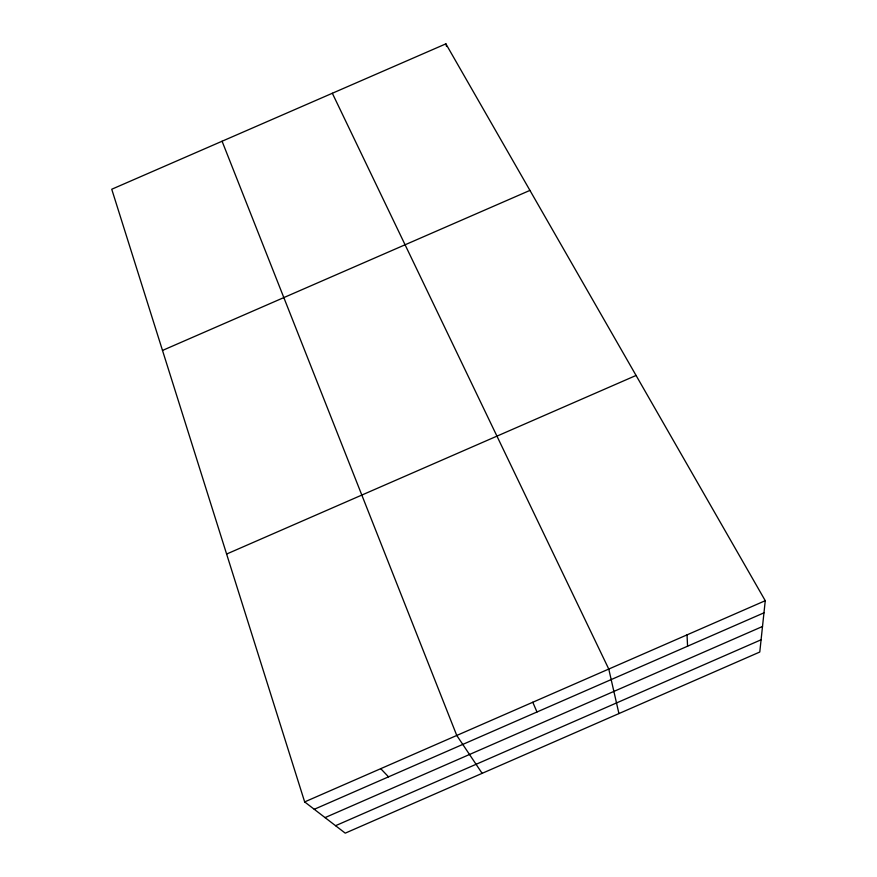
<?xml version="1.0" encoding="UTF-8"?>
<svg xmlns="http://www.w3.org/2000/svg" width="877" height="877" viewBox="0 0 877 877"><rect width="100%" height="100%" fill="white"/><g stroke="black" fill="none" stroke-linecap="round" stroke-linejoin="round"><path stroke-width="1.32" d="M765.259 600.701L759.778 652.028L345.242 833.15L304.659 801.907L111.741 189.246L445.889 43.85L765.259 600.701L304.659 801.907M226.606 554.045L636.077 375.455M314.251 809.296L763.966 612.837M325.049 817.605L762.508 626.485M335.573 825.696L761.083 639.782M162.497 350.438L529.938 190.397M380.728 768.669L388.522 776.847M482.131 773.339L456.764 735.452L222.078 141.241M332.339 93.258L608.77 669.063L618.932 713.571M532.777 702.247L536.987 711.992M445.889 43.85L446.546 46.492M687.031 634.871L687.579 646.206"/></g></svg>
